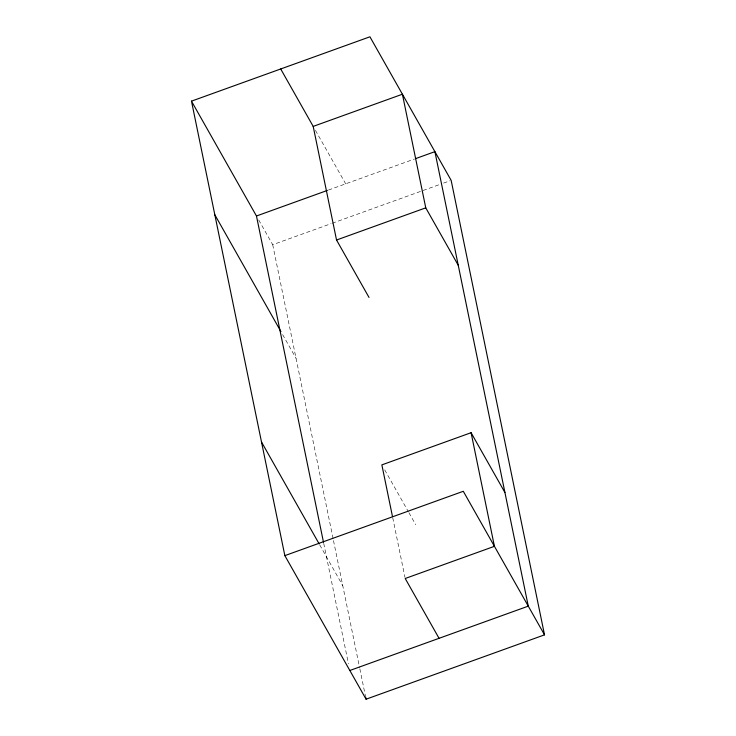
<?xml version="1.0" encoding="UTF-8"?>
<svg xmlns="http://www.w3.org/2000/svg" width="736" height="736" viewBox="0 0 736 736"><rect width="100%" height="100%" fill="white"/><g stroke="black" fill="none" stroke-linecap="round" stroke-linejoin="round"><path stroke-width="0.55" stroke-dasharray="3.68 2.76" d="M328.486 190.026L414.478 159.022M258.704 219.954L272.706 244.711L331.108 223.652M332.194 223.266L439.254 184.662M443.578 183.098L450.064 180.762M315.431 130.355L345.681 183.825M384.689 469.853L408.379 511.732M408.94 512.725L415.711 524.694M282.606 334.567L296.056 358.331M319.709 544.879L342.737 585.58M392.73 517.748L404.975 577.374M272.706 244.711L333.261 539.451M333.491 540.583L359.61 667.699M359.84 668.822L365.387 695.824M323.72 543.361L348.45 663.734"/><path stroke-width="1.1" d="M191.48 101.145L369.923 36.8L451.15 180.366L544.52 634.855L366.077 699.2L284.85 555.634L191.48 101.145L256.468 215.998L323.49 542.239M280.701 68.972L313.196 126.399L402.408 94.226L425.758 207.846L458.243 265.273M256.468 215.998L327.41 190.412M415.555 158.636L434.902 151.653L528.273 606.142L349.839 670.487M313.196 126.399L336.536 240.019L425.758 207.846M504.933 492.522L471.086 432.704L381.864 464.876L392.5 516.626M284.85 555.634L463.294 491.289L544.52 634.855M336.536 240.019L369.021 297.445M214.829 214.765L280.931 331.596M439.052 638.314L405.205 578.496L494.426 546.324L471.086 432.704M261.51 442.005L319.148 543.876M365.617 696.946L366.077 699.2"/></g></svg>
